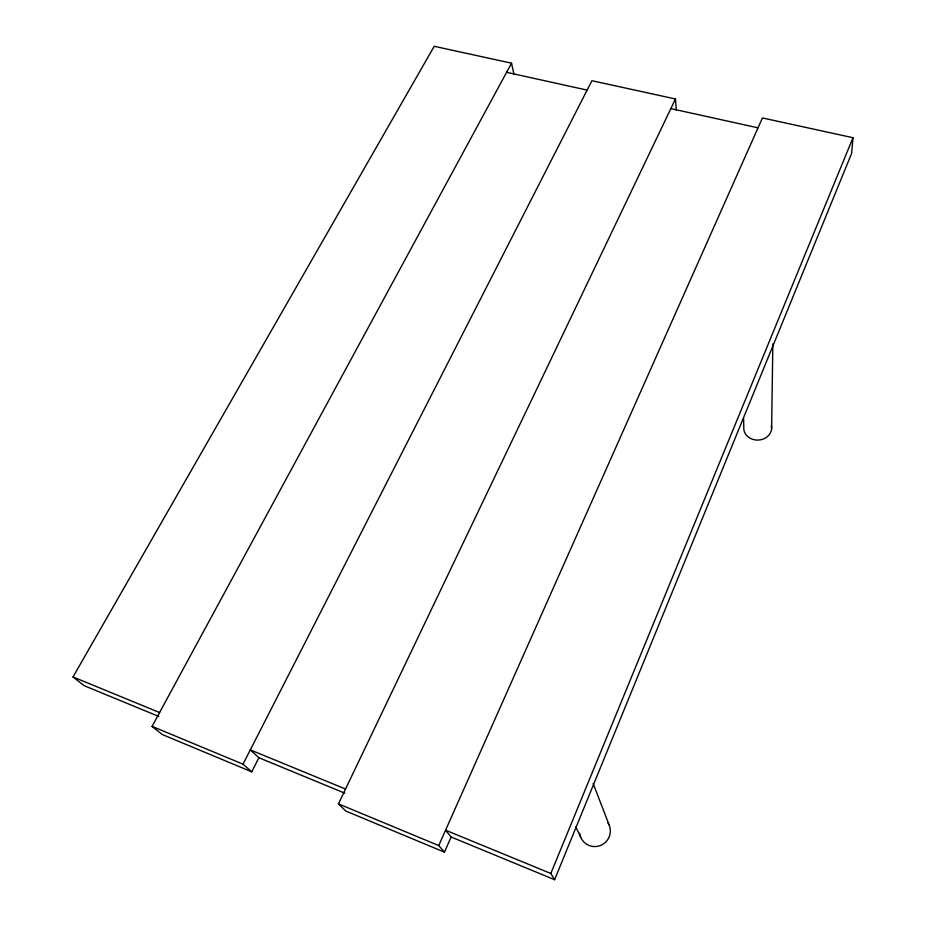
<?xml version="1.0" encoding="UTF-8"?>
<svg xmlns="http://www.w3.org/2000/svg" width="926" height="926" viewBox="0 0 926 926"><rect width="100%" height="100%" fill="white"/><g stroke="black" fill="none" stroke-linecap="round" stroke-linejoin="round"><path stroke-width="1.39" d="M771.601 428.807L772.851 343.835M451.136 837.023L444.445 852.152L438.739 845.565L762.422 117.949L852.985 137.719L851.631 153.392L554.616 879.7L451.136 837.023L445.58 830.194L550.82 873.484L554.616 879.7M550.82 873.484L852.985 137.719M444.445 852.152L345.745 811.014L338.441 803.872L675.459 98.966L591.911 80.724L243.017 764.182L251.756 771.833L258.898 757.734L250.309 749.886L345.537 789.045M251.756 771.833L162.131 734.468L152.096 726.378L511.546 63.188L434.213 46.3L73.015 676.952L84.069 685.634L158.786 716.446M506.591 72.321L587.119 90.1M670.864 108.597L758.024 127.834M73.015 676.952L159.585 712.557M258.898 757.734L344.761 793.154M152.096 726.378L243.017 764.182M338.441 803.872L438.739 845.565M575.798 826.837L580.695 837.208M593.126 783.419L609.1 824.869M511.546 63.188L513.976 74.439M675.459 98.966L676.327 110.31M743.601 418.691L743.786 427.314A13.948 11.98 -1.9 0 0 758.51 440.058A13.948 11.98 -1.9 0 0 771.381 425.682M607.838 822.508A15.534 15.36 -53.7 0 1 600.303 845.554A15.534 15.36 -53.7 0 1 579.653 833.319"/></g></svg>
